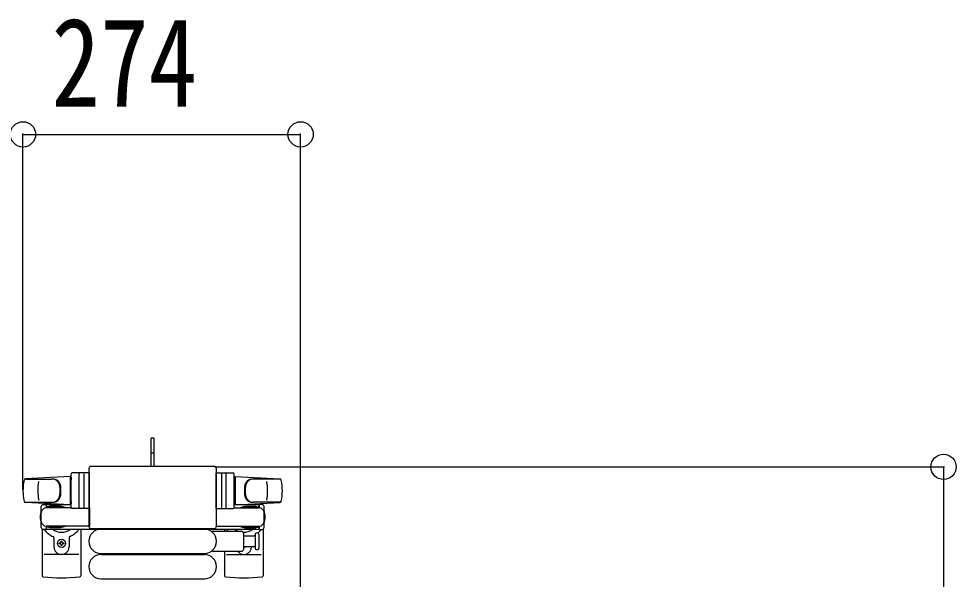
# Model space of a CAD drawing. Units: millimetres, scale not verified. Extents: x -16820 to 16820, y -11880 to 11880.
# Drawn here: x -7441 to -6515, y 9321 to 9875 of the extents above; entities that cross this region are included whole.
import ezdxf
from ezdxf.enums import TextEntityAlignment as Align

# ---------------------------------------------------------------- set-up
doc = ezdxf.new("R2010")
doc.units = ezdxf.units.MM
doc.header["$LTSCALE"] = 50
for name, color, linetype in [('0-3_YKK_13', 4, 'Continuous'), ('0-4_YKK_A1', 4, 'Continuous'), ('0-5_YKK_D', 6, 'Continuous')]:
    doc.layers.add(name, color=color, linetype=linetype)
doc.styles.add('ＭＳ ゴシック', font='')
doc.styles.get('ＭＳ ゴシック').set_extended_font_data('MS Gothic')

msp = doc.modelspace()

# ---------------------------------------------------------------- linework, layer by layer
at = {"layer": '0-3_YKK_13'}
for p, q in [((-7306.92, 9460.5), (-7309.92, 9460.5)), ((-7309.92, 9445), (-7309.92, 9460.5)), ((-7306.92, 9445.65), (-7309.92, 9445.65)), ((-7309.92, 9432.5), (-7309.92, 9445)), ((-7371.42, 9430), (-7371.42, 9373.5)), ((-7371.42, 9430), (-7371.42, 9430)), ((-7247.92, 9432.5), (-7368.93, 9432.5)), ((-7368.93, 9432.5), (-7368.93, 9432.5)), ((-7247.92, 9432.5), (-7247.92, 9432.5)), ((-7245.42, 9373.5), (-7245.42, 9430)), ((-7245.42, 9430), (-7245.42, 9430)), ((-7389.92, 9422.5), (-7433.95, 9420.06)), ((-7433.53, 9420), (-7407.79, 9420)), ((-7389.92, 9422.5), (-7389.92, 9394.5)), ((-7388.92, 9421.5), (-7389.92, 9421.5)), ((-7389.92, 9421.5), (-7389.92, 9395.5)), ((-7388.92, 9392), (-7388.92, 9425)), ((-7388.92, 9421.5), (-7388.92, 9419.1)), ((-7370.92, 9426), (-7387.92, 9426)), ((-7380.92, 9392), (-7380.92, 9425)), ((-7376.42, 9425.06), (-7376.42, 9391.89)), ((-7370.92, 9391), (-7370.92, 9426)), ((-7245.92, 9391), (-7245.92, 9426)), ((-7245.92, 9426), (-7228.92, 9426)), ((-7240.42, 9425.06), (-7240.42, 9391.89)), ((-7235.92, 9392), (-7235.92, 9425)), ((-7227.92, 9392), (-7227.92, 9425)), ((-7227.92, 9421.5), (-7227.92, 9419.1)), ((-7227.92, 9421.5), (-7226.92, 9421.5)), ((-7226.92, 9422.5), (-7226.92, 9394.5)), ((-7226.92, 9422.5), (-7182.89, 9420.06)), ((-7226.92, 9421.5), (-7226.92, 9395.5)), ((-7183.31, 9420), (-7209.05, 9420)), ((-7434.3, 9397), (-7407.11, 9397)), ((-7389.92, 9394.5), (-7433.95, 9396.94)), ((-7418.42, 9372.2), (-7418.42, 9392.8)), ((-7396.62, 9392.5), (-7413.62, 9392.5)), ((-7388.79, 9391.5), (-7413.42, 9391.5)), ((-7410.12, 9393.3), (-7410.12, 9392.5)), ((-7399.61, 9393.3), (-7410.12, 9393.3)), ((-7393.62, 9391.7), (-7399.61, 9393.3)), ((-7393.62, 9391.7), (-7393.62, 9391.5)), ((-7388.92, 9395.5), (-7389.92, 9395.5)), ((-7388.92, 9397.9), (-7388.92, 9395.5)), ((-7370.92, 9391), (-7387.92, 9391)), ((-7370.92, 9391.5), (-7370.92, 9373.5)), ((-7245.92, 9391.5), (-7245.92, 9373.5)), ((-7245.92, 9391), (-7228.92, 9391)), ((-7228.06, 9391.5), (-7203.42, 9391.5)), ((-7227.92, 9397.9), (-7227.92, 9395.5)), ((-7227.92, 9395.5), (-7226.92, 9395.5)), ((-7226.92, 9394.5), (-7182.89, 9396.94)), ((-7223.22, 9391.7), (-7217.24, 9393.3)), ((-7223.22, 9391.7), (-7223.22, 9391.5)), ((-7220.22, 9392.5), (-7203.22, 9392.5)), ((-7217.24, 9393.3), (-7206.72, 9393.3)), ((-7182.54, 9397), (-7209.73, 9397)), ((-7206.72, 9393.3), (-7206.72, 9392.5)), ((-7198.42, 9372.2), (-7198.42, 9392.8)), ((-7413.62, 9373.5), (-7413.62, 9370.2)), ((-7396.62, 9372.5), (-7413.62, 9372.5)), ((-7370.92, 9373.5), (-7413.42, 9373.5)), ((-7410.12, 9371.7), (-7410.12, 9372.5)), ((-7393.62, 9373.3), (-7399.61, 9371.7)), ((-7393.62, 9373.3), (-7393.62, 9373.5)), ((-7371.42, 9373.5), (-7371.42, 9373.5)), ((-7245.92, 9373.5), (-7203.42, 9373.5)), ((-7245.42, 9373.5), (-7245.42, 9373.5)), ((-7223.22, 9373.3), (-7223.22, 9373.5)), ((-7223.22, 9373.3), (-7217.24, 9371.7)), ((-7220.22, 9372.5), (-7203.22, 9372.5)), ((-7206.72, 9371.7), (-7206.72, 9372.5)), ((-7203.22, 9373.5), (-7203.22, 9370.2)), ((-7417.42, 9370.47), (-7417.42, 9324.4)), ((-7413.62, 9370.2), (-7416.42, 9370.2)), ((-7399.61, 9371.7), (-7410.12, 9371.7)), ((-7379.42, 9370.5), (-7379.42, 9324.4)), ((-7368.93, 9371), (-7247.92, 9371)), ((-7368.93, 9371), (-7368.93, 9371)), ((-7359.42, 9370.5), (-7257.42, 9370.5)), ((-7248.75, 9368.5), (-7220.92, 9368.5)), ((-7247.92, 9371), (-7247.92, 9371)), ((-7237.42, 9370.5), (-7237.42, 9368.5)), ((-7218.92, 9366.5), (-7218.92, 9350.5)), ((-7218.92, 9364), (-7207.42, 9364)), ((-7217.24, 9371.7), (-7206.72, 9371.7)), ((-7207.42, 9364.75), (-7207.42, 9352.25)), ((-7203.22, 9370.2), (-7200.42, 9370.2)), ((-7199.42, 9370.47), (-7199.42, 9324.4)), ((-7405.92, 9362.21), (-7405.92, 9353)), ((-7398.86, 9357.82), (-7398.86, 9358.7)), ((-7397.98, 9355.18), (-7397.98, 9354.3)), ((-7390.92, 9362.21), (-7390.92, 9353)), ((-7381.42, 9345.5), (-7415.42, 9345.5)), ((-7359.42, 9346.5), (-7257.42, 9346.5)), ((-7359.42, 9345.5), (-7257.42, 9345.5)), ((-7220.92, 9348.5), (-7248.75, 9348.5)), ((-7237.42, 9348.5), (-7237.42, 9324.4)), ((-7235.42, 9345.5), (-7201.42, 9345.5)), ((-7207.42, 9353), (-7218.92, 9353)), ((-7359.42, 9321.5), (-7257.42, 9321.5))]:
    msp.add_line(p, q, dxfattribs=at)
for points in [[(-7306.92, 9432.5), (-7306.92, 9445), (-7306.92, 9460.5)], [(-7416.42, 9394.8), (-7413.62, 9394.8), (-7413.62, 9391.5)], [(-7200.42, 9394.8), (-7203.22, 9394.8), (-7203.22, 9391.5)], [(-7203.42, 9352.25), (-7203.42, 9358.5), (-7203.42, 9364.75)], [(-7399.74, 9356.06), (-7400.62, 9356.06), (-7400.62, 9356.94), (-7399.74, 9356.94)], [(-7398.86, 9358.7), (-7397.98, 9358.7), (-7397.98, 9357.82)], [(-7397.98, 9354.3), (-7398.86, 9354.3), (-7398.86, 9355.18)], [(-7397.1, 9356.94), (-7396.22, 9356.94), (-7396.22, 9356.06), (-7397.1, 9356.06)]]:
    msp.add_lwpolyline(points, dxfattribs=at)
msp.add_circle((-7398.42, 9356.5), 4, dxfattribs=at)
for centre, radius, start, end in [((-7386.42, 9408.5), 50, 168.05356, 191.94644), ((-7386.42, 9408.5), 50, 168.05356, 191.97738), ((-7433.87, 9418.56), 1.5, 93.16862, 168.02262), ((-7407.99, 9412), 8, 6.27929, 90), ((-7407.11, 9412), 8, 6.27929, 90), ((-7387.92, 9425), 1, 90, 180), ((-7379.92, 9425), 1, 90, 180), ((-7236.92, 9425), 1, 0, 90), ((-7228.92, 9425), 1, 0, 90), ((-7209.73, 9412), 8, 90, 173.72071), ((-7208.86, 9412), 8, 90, 173.72071), ((-7182.98, 9418.56), 1.5, 11.97738, 86.83138), ((-7230.42, 9408.5), 50, 348.02262, 11.94644), ((-7230.42, 9408.5), 50, 348.05356, 11.94644), ((-7371.82, 9408.5), 50, 169.45053, 190.87665), ((-7439.79, 9408.5), 40, 353.72071, 6.27929), ((-7438.92, 9408.5), 40, 353.72071, 6.27929), ((-7177.92, 9408.5), 40, 173.72071, 186.27929), ((-7177.05, 9408.5), 40, 173.72071, 186.27929), ((-7245.02, 9408.5), 50, 349.12335, 10.54947), ((-7407.99, 9405), 8, 270, 353.72071), ((-7407.11, 9405), 8, 270, 353.72071), ((-7209.73, 9405), 8, 186.27929, 270), ((-7208.86, 9405), 8, 186.27929, 270), ((-7433.87, 9398.44), 1.5, 191.97738, 266.83138), ((-7416.42, 9392.8), 2, 90, 180), ((-7413.42, 9386.5), 5, 90, 180), ((-7398.42, 9382.5), 21, 140.46632, 144.14653), ((-7398.42, 9382.5), 15, 120.72246, 126.8699), ((-7387.92, 9392), 1, 180, 270), ((-7379.92, 9392), 1, 180, 270), ((-7236.92, 9392), 1, 270, 0), ((-7228.92, 9392), 1, 270, 0), ((-7218.42, 9382.5), 15, 53.1301, 59.27754), ((-7203.42, 9386.5), 5, 0, 90), ((-7218.42, 9382.5), 21, 35.85347, 39.53368), ((-7200.42, 9392.8), 2, 0, 90), ((-7182.98, 9398.44), 1.5, 273.16862, 348.02262), ((-7398.42, 9382.5), 21, 162.24721, 197.75279), ((-7218.42, 9382.5), 21, 342.24721, 17.75279), ((-7413.42, 9378.5), 5, 180, 270), ((-7416.42, 9372.2), 2, 180, 270), ((-7203.42, 9378.5), 5, 270, 0), ((-7200.42, 9372.2), 2, 270, 0), ((-7398.42, 9382.5), 21, 215.85347, 247.27158), ((-7398.42, 9382.5), 15, 233.1301, 306.8699), ((-7406.92, 9362.21), 1, 0, 67.27158), ((-7389.92, 9362.21), 1, 112.72842, 180), ((-7398.42, 9382.5), 21, 292.72842, 325.1501), ((-7359.42, 9358.5), 12, 90, 270), ((-7257.42, 9358.5), 12, 270, 90), ((-7248.75, 9367.5), 1, 90, 168.06047), ((-7218.42, 9382.5), 21, 214.8499, 221.81033), ((-7218.42, 9382.5), 15, 233.1301, 248.96058), ((-7220.92, 9366.5), 2, 0, 90), ((-7218.42, 9382.5), 15, 267.02005, 306.8699), ((-7218.42, 9382.5), 21, 298.24251, 301.58821), ((-7205.42, 9364.75), 2, 90, 180), ((-7205.42, 9364.75), 2, 0, 90), ((-7218.42, 9382.5), 21, 310.83479, 324.14653), ((-7399.74, 9357.82), 0.88, 270, 0), ((-7399.74, 9355.18), 0.88, 0, 90), ((-7397.1, 9357.82), 0.88, 180, 270), ((-7397.1, 9355.18), 0.88, 90, 180), ((-7398.42, 9353), 7.5, 180, 0), ((-7359.42, 9333.5), 12, 90, 270), ((-7257.42, 9333.5), 12, 270, 90), ((-7248.75, 9349.5), 1, 191.93946, 270), ((-7218.42, 9353), 7.5, 216.86994, 0), ((-7220.92, 9350.5), 2, 270, 0), ((-7218.42, 9356.5), 4, 262.81959, 298.95488), ((-7205.42, 9352.25), 2, 180, 270), ((-7205.42, 9352.25), 2, 270, 0), ((-7416.42, 9324.4), 1, 180, 264.26083), ((-7398.42, 9503.5), 181, 264.26083, 275.73917), ((-7380.42, 9324.4), 1, 275.73917, 0), ((-7236.42, 9324.4), 1, 180, 264.26083), ((-7218.42, 9503.5), 181, 264.26083, 275.73917), ((-7200.42, 9324.4), 1, 275.73917, 0)]:
    msp.add_arc(centre, radius, start, end, dxfattribs=at)
for centre, major_axis, start_param, end_param in [((-7368.92, 9430), (-1.77, 1.77), 5.499651, 7.06672), ((-7247.93, 9430), (-1.77, -1.77), 2.358058, 3.925127), ((-7368.92, 9373.5), (-1.77, -1.77), 5.499651, 7.06672), ((-7247.93, 9373.5), (-1.77, 1.77), 2.358058, 3.925127)]:
    msp.add_ellipse(centre, major_axis=major_axis, ratio=0.997169, start_param=start_param, end_param=end_param, dxfattribs=at)
at = {"layer": '0-4_YKK_A1'}
for p, q in [((-7388.92, 9394.5), (-7413.42, 9394.5)), ((-7413.42, 9394.5), (-7413.42, 9391.5)), ((-7203.42, 9394.5), (-7227.92, 9394.5)), ((-7203.42, 9392.5), (-7203.42, 9394.5)), ((-7413.42, 9373.5), (-7413.42, 9370.5)), ((-7203.42, 9370.5), (-7203.42, 9372.5)), ((-7413.42, 9370.5), (-7203.42, 9370.5))]:
    msp.add_line(p, q, dxfattribs=at)
at = {"layer": '0-5_YKK_D'}
for p, q in [((-7436.42, 9409.49), (-7436.42, 9761.5)), ((-7162.42, 9055.5), (-7162.42, 9761.5)), ((-7436.42, 9760.5), (-7162.42, 9760.5)), ((-7246.92, 9432), (-6526.92, 9432)), ((-6527.92, 9432), (-6527.92, 9062.5))]:
    msp.add_line(p, q, dxfattribs=at)
for centre in [(-7436.42, 9760.5), (-7162.42, 9760.5), (-6527.92, 9432)]:
    msp.add_circle(centre, 12.5, dxfattribs=at)

# ---------------------------------------------------------------- texts
at = {"layer": '0-5_YKK_D', "style": 'ＭＳ ゴシック', "width": 0.8}
msp.add_text('274', height=87.98, dxfattribs=at).set_placement((-7408.22, 9761.3), align=Align.BOTTOM_LEFT)

doc.saveas('drawing.dxf')
